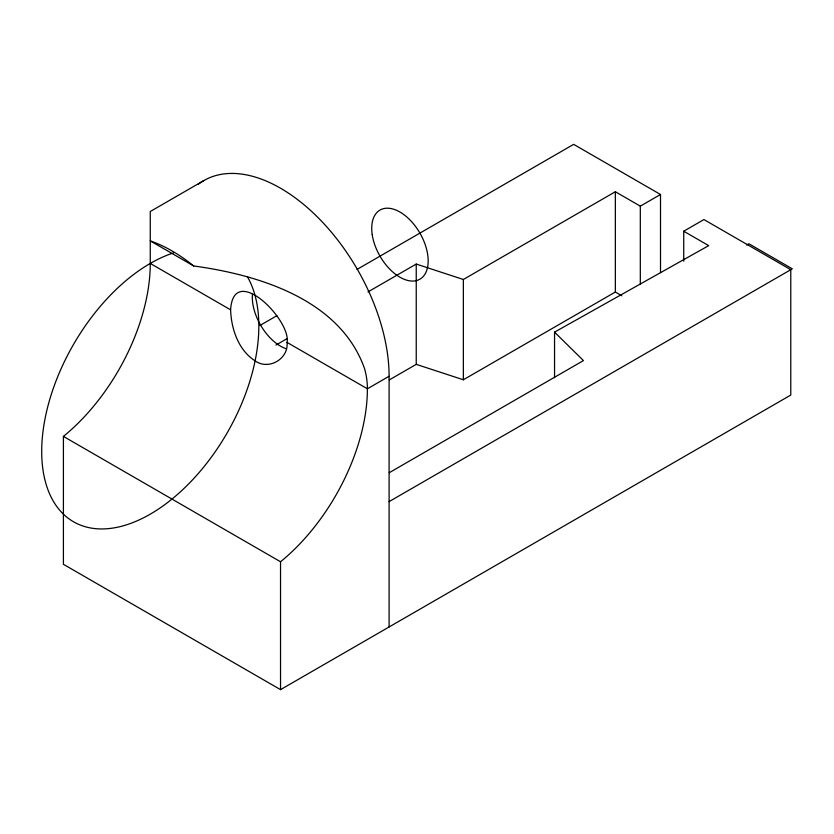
<?xml version="1.0" encoding="UTF-8"?>
<svg xmlns="http://www.w3.org/2000/svg" width="834" height="834" viewBox="0 0 834 834"><rect width="100%" height="100%" fill="white"/><g stroke="black" fill="none" stroke-linecap="round" stroke-linejoin="round"><path stroke-width="1.25" d="M230.601 309.821C233.541 261.751 291.41 320.308 287.052 342.409C288.731 359.006 268.621 370.588 255.089 360.861C238.315 350.072 231.279 328.94 230.601 309.821L150.266 263.44L150.266 211.513L203.767 180.613M259.979 325.448L276.909 315.679M357.015 269.424L573.656 144.355L660.507 194.489L660.507 272.635M275.96 345.057L287.188 338.573M367.982 291.921L416.239 264.065L463.36 279.484L615.346 191.737L640.314 206.154L660.507 194.489M197.939 184.533A153.529 88.644 60 0 1 318.077 217.632A153.529 88.644 60 0 1 389.103 376.259L367.387 388.79A153.529 88.644 -60 0 1 280.537 561.762L280.537 689.645L63.415 564.295L63.415 436.401A153.529 88.644 -60 0 0 150.266 263.44M389.311 379.897L416.239 364.354L463.36 379.772L615.346 292.025L621.862 295.778M683.734 261.178L683.734 231.227L703.927 219.561L790.778 269.705L790.778 395.066L280.537 689.645M746.639 245.05L748.88 243.757L792.3 268.829L389.103 501.609M389.28 472.68L583.425 360.59L554.547 332.13L708.702 245.634L683.734 231.227M193.686 265.963A153.529 88.644 60 0 0 150.266 240.901L193.686 265.963C259.374 274.939 340.387 299.792 364.614 368.816A109.817 89.665 0 0 1 367.398 388.79L287.052 342.409M63.415 436.401L280.537 561.762M640.314 206.154L640.314 284.3M615.346 191.737L615.346 292.025M554.547 332.13L554.547 377.719M463.36 279.484L463.36 379.772M416.239 264.065L416.239 364.354M389.103 376.259L389.103 626.97M285.676 348.591A39.917 23.05 60 0 1 252.421 294.423M247.344 276.627A153.529 88.644 -60 0 1 175.859 495.844A153.529 88.644 -60 0 1 41.71 452.956A153.529 88.644 -60 0 1 173.336 252.973M372.235 234.802A39.917 23.05 60 0 0 418.439 279.932A39.917 23.05 60 0 0 409.192 219.165A39.917 23.05 60 0 0 372.235 234.802"/></g></svg>
